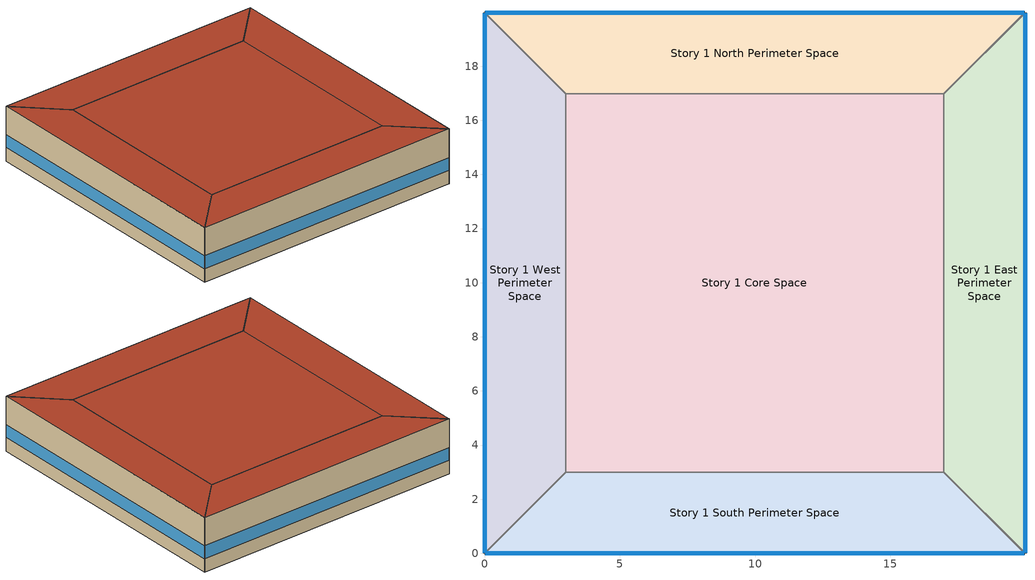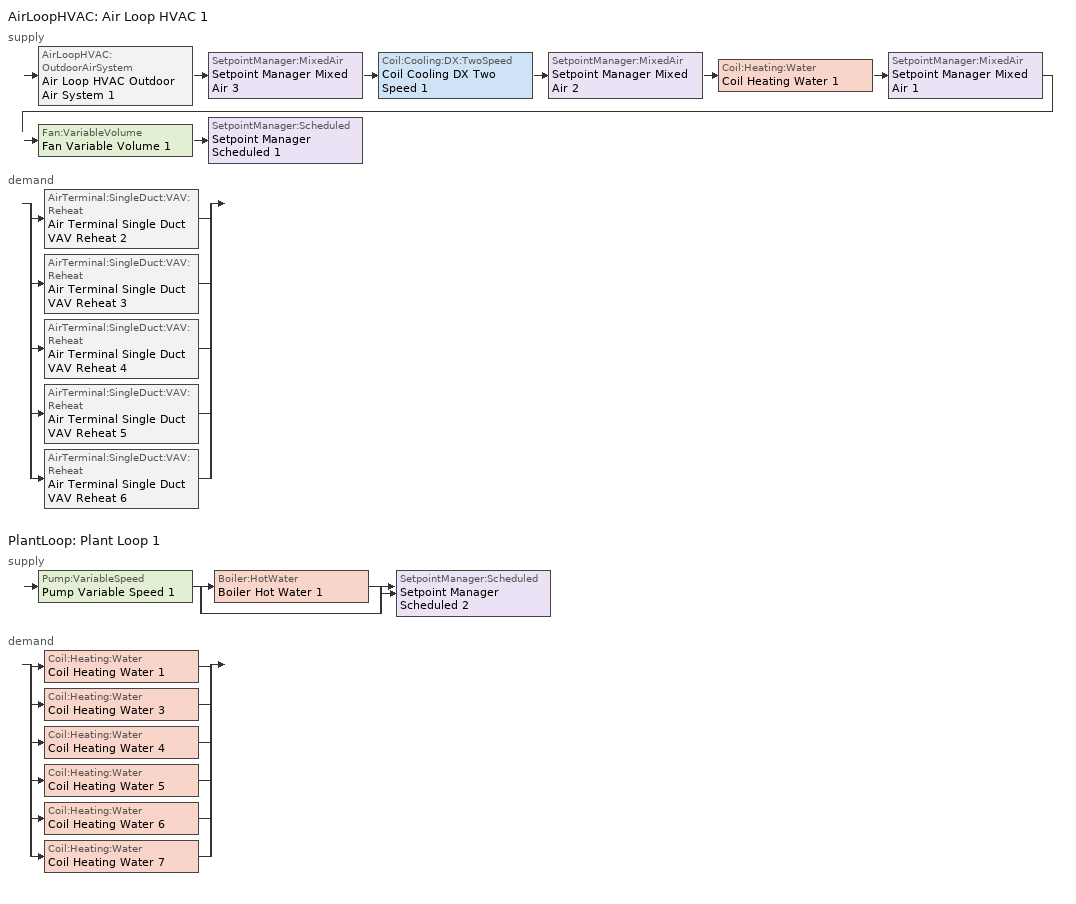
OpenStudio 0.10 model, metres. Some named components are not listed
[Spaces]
Story 1 West Perimeter Space
 floor ground: 0,0 0,19.97 3,16.97 3,3 z0
 wall outside: 0,19.97 0,0 z0:4
 wall to Story 1 North Perimeter Space: 3,16.97 0,19.97 z0:4
 wall to Story 1 Core Space: 3,3 3,16.97 z0:4
 wall to Story 1 South Perimeter Space: 0,0 3,3 z0:4
 window: 0,19.95 0,0.03 z1:1.92
 roof outside: 3,3 3,16.97 0,19.97 0,0 z4
Story 1 North Perimeter Space
 floor ground: 0,19.97 19.97,19.97 16.97,16.97 3,16.97 z0
 wall outside: 19.97,19.97 0,19.97 z0:4
 wall to Story 1 East Perimeter Space: 16.97,16.97 19.97,19.97 z0:4
 wall to Story 1 Core Space: 3,16.97 16.97,16.97 z0:4
 window: 19.95,19.97 0.03,19.97 z1:1.92
 roof outside: 3,16.97 16.97,16.97 19.97,19.97 0,19.97 z4
Story 1 East Perimeter Space
 floor ground: 19.97,19.97 19.97,0 16.97,3 16.97,16.97 z0
 wall outside: 19.97,0 19.97,19.97 z0:4
 wall to Story 1 South Perimeter Space: 16.97,3 19.97,0 z0:4
 wall to Story 1 Core Space: 16.97,16.97 16.97,3 z0:4
 window: 19.97,0.03 19.97,19.95 z1:1.92
 roof outside: 16.97,16.97 16.97,3 19.97,0 19.97,19.97 z4
Story 1 South Perimeter Space
 floor ground: 19.97,0 0,0 3,3 16.97,3 z0
 wall outside: 0,0 19.97,0 z0:4
 wall to Story 1 Core Space: 16.97,3 3,3 z0:4
 window: 0.03,0 19.95,0 z1:1.92
 roof outside: 16.97,3 3,3 0,0 19.97,0 z4
Story 1 Core Space
 floor ground: 3,3 3,16.97 16.97,16.97 16.97,3 z0
 roof outside: 16.97,3 16.97,16.97 3,16.97 3,3 z4
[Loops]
AirLoopHVAC 'Air Loop HVAC 1'
 supply: AirLoopHVAC:OutdoorAirSystem 'Air Loop HVAC Outdoor Air System 1' > SetpointManager:MixedAir 'Setpoint Manager Mixed Air 3' > Coil:Cooling:DX:TwoSpeed 'Coil Cooling DX Two Speed 1' > SetpointManager:MixedAir 'Setpoint Manager Mixed Air 2' > Coil:Heating:Water 'Coil Heating Water 1' > SetpointManager:MixedAir 'Setpoint Manager Mixed Air 1' > Fan:VariableVolume 'Fan Variable Volume 1' > SetpointManager:Scheduled 'Setpoint Manager Scheduled 1'
 demand: split
  | AirTerminal:SingleDuct:VAV:Reheat 'Air Terminal Single Duct VAV Reheat 2'
  | AirTerminal:SingleDuct:VAV:Reheat 'Air Terminal Single Duct VAV Reheat 3'
  | AirTerminal:SingleDuct:VAV:Reheat 'Air Terminal Single Duct VAV Reheat 4'
  | AirTerminal:SingleDuct:VAV:Reheat 'Air Terminal Single Duct VAV Reheat 5'
  | AirTerminal:SingleDuct:VAV:Reheat 'Air Terminal Single Duct VAV Reheat 6'
PlantLoop 'Plant Loop 1'
 supply: Pump:VariableSpeed 'Pump Variable Speed 1' > split
  | Boiler:HotWater 'Boiler Hot Water 1'
  | bypass
  join > SetpointManager:Scheduled 'Setpoint Manager Scheduled 2'
 demand: split
  | Coil:Heating:Water 'Coil Heating Water 1'
  | Coil:Heating:Water 'Coil Heating Water 3'
  | Coil:Heating:Water 'Coil Heating Water 4'
  | Coil:Heating:Water 'Coil Heating Water 5'
  | Coil:Heating:Water 'Coil Heating Water 6'
  | Coil:Heating:Water 'Coil Heating Water 7'
[Building]
OS:Building 1: Space Type=ASHRAE_90.1-2004 ClimateZone 1-8 SmallOffice WholeBuilding; Default Construction Set=ASHRAE_189.1-2009_ClimateZone 4-5 (mdoff)_ConstSet
[SizingPeriod:DesignDay] Barometric Pressure {Pa}=99678; Sky Clearness=0; Rain Indicator=0; Snow Indicator=0; Day of Month=21; Daylight Saving Time Indicator=0; Dry-Bulb Temperature Range Modifier Type=DefaultMultipliers
Name | Maximum Dry-Bulb Temperature {C} | Daily Dry-Bulb Temperature Range {deltaC} | Humidity Indicating Conditions at Maximum Dry-Bulb {BasedOnField A3} | Wind Speed {m/s} | Wind Direction {deg} | Month | Day Type | Humidity Indicating Type | Solar Model Indicator | ASHRAE Taub | ASHRAE Taud
Fairbanks/Int'l Airpor Ann Clg 1% Condns Enth=>MDB | 23 | 10.2 | 46100 | 3.1 | 180 | 7 | SummerDesignDay | Enthalpy | ASHRAETau | 0.387 | 2.212
Fairbanks/Int'l Airpor Ann Clg .4% Condns DB=>MWB | 27.4 | 10.2 | 16.1 | 3.1 | 180 | 7 | SummerDesignDay | Wetbulb | ASHRAETau | 0.387 | 2.212
Fairbanks/Int'l Airpor Ann Clg .4% Condns WB=>MDB | 24.7 | 10.2 | 17.2 | 3.1 | 180 | 7 | SummerDesignDay | Wetbulb | ASHRAETau | 0.387 | 2.212
Fairbanks/Int'l Airpor Ann Clg 1% Condns DB=>MWB | 25.6 | 10.2 | 15.5 | 3.1 | 180 | 7 | SummerDesignDay | Wetbulb | ASHRAETau | 0.387 | 2.212
Fairbanks/Int'l Airpor Ann Htg 99.6% Condns DB | -41.9 | 0 | -41.9 | 0.3 | 20 | 1 | WinterDesignDay | Wetbulb | ASHRAEClearSky
Fairbanks/Int'l Airpor Ann Htg Wind 99% Condns WS=>MCDB | -13.9 | 0 | -13.9 | 7.5 | 20 | 1 | WinterDesignDay | Wetbulb | ASHRAEClearSky
Fairbanks/Int'l Airpor Ann Clg 2% Condns WB=>MDB | 21.9 | 10.2 | 15.6 | 3.1 | 180 | 7 | SummerDesignDay | Wetbulb | ASHRAETau | 0.387 | 2.212
Fairbanks/Int'l Airpor Ann Clg 2% Condns DB=>MWB | 23.7 | 10.2 | 14.7 | 3.1 | 180 | 7 | SummerDesignDay | Wetbulb | ASHRAETau | 0.387 | 2.212
Fairbanks/Int'l Airpor Ann Htg Wind 99.6% Condns WS=>MCDB | -15.6 | 0 | -15.6 | 8.9 | 20 | 1 | WinterDesignDay | Wetbulb | ASHRAEClearSky
Fairbanks/Int'l Airpor Ann Clg 1% Condns WB=>MDB | 23.3 | 10.2 | 16.4 | 3.1 | 180 | 7 | SummerDesignDay | Wetbulb | ASHRAETau | 0.387 | 2.212
Fairbanks/Int'l Airpor Ann Clg .4% Condns DP=>MDB | 18.4 | 10.2 | 14.7 | 3.1 | 180 | 7 | SummerDesignDay | Dewpoint | ASHRAETau | 0.387 | 2.212
Fairbanks/Int'l Airpor Ann Clg 2% Condns DP=>MDB | 17.3 | 10.2 | 12.8 | 3.1 | 180 | 7 | SummerDesignDay | Dewpoint | ASHRAETau | 0.387 | 2.212
Fairbanks/Int'l Airpor Ann Clg .4% Condns Enth=>MDB | 24.7 | 10.2 | 48800 | 3.1 | 180 | 7 | SummerDesignDay | Enthalpy | ASHRAETau | 0.387 | 2.212
Fairbanks/Int'l Airpor Ann Clg 1% Condns DP=>MDB | 17.8 | 10.2 | 13.7 | 3.1 | 180 | 7 | SummerDesignDay | Dewpoint | ASHRAETau | 0.387 | 2.212
Fairbanks/Int'l Airpor Ann Htg 99% Condns DB | -38.9 | 0 | -38.9 | 0.3 | 20 | 1 | WinterDesignDay | Wetbulb | ASHRAEClearSky
Fairbanks/Int'l Airpor Ann Hum_n 99% Condns DP=>MCDB | -33.4 | 0 | -37.6 | 0.3 | 20 | 1 | WinterDesignDay | Dewpoint | ASHRAEClearSky
Fairbanks/Int'l Airpor Ann Clg 2% Condns Enth=>MDB | 21.9 | 10.2 | 43900 | 3.1 | 180 | 7 | SummerDesignDay | Enthalpy | ASHRAETau | 0.387 | 2.212
Fairbanks/Int'l Airpor Ann Hum_n 99.6% Condns DP=>MCDB | -35.6 | 0 | -39.7 | 0.3 | 20 | 1 | WinterDesignDay | Dewpoint | ASHRAEClearSky
[Site]
Fairbanks/Int'l Airpor_AK_USA Design_Conditions: Latitude {deg}=64.82; Longitude {deg}=-147.87; Time Zone {hr}=-9; Elevation {m}=138
[Material]
Name | Roughness | Thickness | Conductivity | Density | Specific Heat | Thermal Absorptance | Solar Absorptance | Visible Absorptance
000_F08 Metal surface | Smooth | 0.0008 | 45.28 | 7824 | 500
000_F16 Acoustic tile | MediumSmooth | 0.0191 | 0.06 | 368 | 590
000_G01a 19mm gypsum board | MediumSmooth | 0.019 | 0.16 | 800 | 1090
000_G05 25mm wood | MediumSmooth | 0.0254 | 0.15 | 608 | 1630
000_I01 25mm insulation board | MediumRough | 0.0254 | 0.03 | 43 | 1210
000_M11 100mm lightweight concrete | MediumRough | 0.1016 | 0.53 | 1280 | 840
1/2IN Gypsum | Smooth | 0.0127 | 0.16 | 784.9 | 830 | 0.9 | 0.92 | 0.92
MAT-CC05 4 HW CONCRETE | Rough | 0.1016 | 1.311 | 2240 | 836.8 | 0.9 | 0.7 | 0.7
Metal Decking | MediumSmooth | 0.0015 | 45.006 | 7680 | 418.4 | 0.9 | 0.7 | 0.3
Roof Insulation [21] | MediumRough | 0.2105 | 0.049 | 265 | 836.8 | 0.9 | 0.7 | 0.7
Roof Membrane | VeryRough | 0.0095 | 0.16 | 1121.29 | 1460 | 0.9 | 0.7 | 0.7
Wall Insulation [39] | MediumRough | 0.1184 | 0.045 | 265 | 836.8 | 0.9 | 0.7 | 0.7
[Material:AirGap]
Name | Thermal Resistance
000_F04 Wall air space resistance | 0.15
000_F05 Ceiling air space resistance | 0.18
[Material:NoMass] Thermal Absorptance=0.9; Solar Absorptance=0.7
Name | Roughness | Thermal Resistance | Visible Absorptance
CP02 CARPET PAD | VeryRough | 0.2165 | 0.8
MAT-SHEATH | Rough | 0.3626 | 0.7
[WindowMaterial:Gas]
000_Air 13mm: Gas Type=Air; Thickness=0.0127
[WindowMaterial:Glazing] Optical Data Type=SpectralAverage; Thickness=0.003; Infrared Transmittance at Normal Incidence=0
Name | Solar Transmittance at Normal Incidence | Front Side Solar Reflectance at Normal Incidence | Back Side Solar Reflectance at Normal Incidence | Visible Transmittance at Normal Incidence | Front Side Visible Reflectance at Normal Incidence | Back Side Visible Reflectance at Normal Incidence | Front Side Infrared Hemispherical Emissivity | Back Side Infrared Hemispherical Emissivity | Conductivity | Dirt Correction Factor for Solar and Visible Transmittance | Solar Diffusing
000_Clear 3mm | 0.837 | 0.075 | 0.075 | 0.898 | 0.081 | 0.081 | 0.84 | 0.84 | 0.9
Theoretical Glass [207] | 0.3311 | 0.6189 | 0.6189 | 0.44 | 0.51 | 0.51 | 0.9 | 0.9 | 0.0133 | 1 | No
[Construction]
000_ExtSlabCarpet_4in_ClimateZone 1-8: MAT-CC05 4 HW CONCRETE, CP02 CARPET PAD
000_Exterior Door: 000_F08 Metal surface, 000_I01 25mm insulation board
000_Exterior Window: 000_Clear 3mm, 000_Air 13mm, 000_Clear 3mm
000_Interior Ceiling: 000_M11 100mm lightweight concrete, 000_F05 Ceiling air space resistance, 000_F16 Acoustic tile
000_Interior Door; 000_Interior Partition: 000_G05 25mm wood
000_Interior Floor: 000_F16 Acoustic tile, 000_F05 Ceiling air space resistance, 000_M11 100mm lightweight concrete
000_Interior Wall: 000_G01a 19mm gypsum board, 000_F04 Wall air space resistance, 000_G01a 19mm gypsum board
000_Interior Window: 000_Clear 3mm
ASHRAE_189.1-2009_ExtRoof_IEAD_ClimateZone 2-5: Roof Membrane, Roof Insulation [21], Metal Decking
ASHRAE_189.1-2009_ExtWall_SteelFrame_ClimateZone 4-8: MAT-SHEATH, Wall Insulation [39], 1/2IN Gypsum
ASHRAE_189.1-2009_ExtWindow_ClimateZone 4-5: Theoretical Glass [207]
[DefaultConstructionSet]
ASHRAE_189.1-2009_ClimateZone 4-5 (mdoff)_ConstSet: Default Exterior Surface Constructions=ASHRAE_189.1-2009_ClimateZone 4-5 (mdoff)_Exterior_DefSurfCons; Default Interior Surface Constructions=000_Interior_DefSurfCons; Default Ground Contact Surface Constructions=000_Ground_DefSurfCons; Default Exterior SubSurface Constructions=ASHRAE_189.1-2009_ClimateZone 4-5 (mdoff)_Exterior_DefSubCons; Default Interior SubSurface Constructions=000_Interior_DefSubCons; Interior Partition Construction=000_Interior Partition
[DefaultSubSurfaceConstructions] Glass Door Construction=000_Exterior Window; Skylight Construction=000_Exterior Window; Tubular Daylight Dome Construction=000_Interior Window; Tubular Daylight Diffuser Construction=000_Interior Window
Name | Fixed Window Construction | Operable Window Construction | Door Construction
000_Interior_DefSubCons | 000_Interior Window | 000_Interior Window | 000_Interior Door
ASHRAE_189.1-2009_ClimateZone 4-5 (mdoff)_Exterior_DefSubCons | ASHRAE_189.1-2009_ExtWindow_ClimateZone 4-5 | ASHRAE_189.1-2009_ExtWindow_ClimateZone 4-5 | 000_Exterior Door
[DefaultSurfaceConstructions]
Name | Floor Construction | Wall Construction | Roof Ceiling Construction
000_Ground_DefSurfCons | 000_ExtSlabCarpet_4in_ClimateZone 1-8 | 000_ExtSlabCarpet_4in_ClimateZone 1-8 | 000_ExtSlabCarpet_4in_ClimateZone 1-8
000_Interior_DefSurfCons | 000_Interior Floor | 000_Interior Wall | 000_Interior Ceiling
ASHRAE_189.1-2009_ClimateZone 4-5 (mdoff)_Exterior_DefSurfCons | 000_ExtSlabCarpet_4in_ClimateZone 1-8 | ASHRAE_189.1-2009_ExtWall_SteelFrame_ClimateZone 4-8 | ASHRAE_189.1-2009_ExtRoof_IEAD_ClimateZone 2-5
[BuildingStory]
Story 1: Nominal Z Coordinate {m}=0; Nominal Floor to Floor Height {m}=4
[Space] Building Story=Story 1
Name | Thermal Zone
Story 1 West Perimeter Space | Thermal Zone 3
Story 1 North Perimeter Space | Thermal Zone 2
Story 1 East Perimeter Space | Thermal Zone 1
Story 1 South Perimeter Space | Thermal Zone 5
Story 1 Core Space | Thermal Zone 4
[ThermalZone] Thermostat=Thermostat Setpoint Dual Setpoint 1; Use Ideal Air Loads=No
Thermal Zone 1; Thermal Zone 2; Thermal Zone 3; Thermal Zone 4; Thermal Zone 5
[Sizing:Zone] Zone Cooling Design Supply Air Temperature {C}=14; Zone Heating Design Supply Air Temperature {C}=40; Zone Cooling Design Supply Air Humidity Ratio {kg-H2O/kg-air}=0.0085; Zone Heating Design Supply Air Humidity Ratio {kg-H2O/kg-air}=0.008; Cooling Design Air Flow Method=DesignDay; Heating Design Air Flow Method=DesignDay
Thermal Zone 1; Thermal Zone 2; Thermal Zone 3; Thermal Zone 4; Thermal Zone 5
[Zone equipment]
Thermal Zone 1: Air Terminal Single Duct VAV Reheat 4
Thermal Zone 2: Air Terminal Single Duct VAV Reheat 3
Thermal Zone 3: Air Terminal Single Duct VAV Reheat 2
Thermal Zone 4: Air Terminal Single Duct VAV Reheat 5
Thermal Zone 5: Air Terminal Single Duct VAV Reheat 6
[AirLoopHVAC]
Air Loop HVAC 1: Design Supply Air Flow Rate {m3/s}=AutoSize
[Sizing:System]
Air Loop HVAC 1: Type of Load to Size On=Sensible; Design Outdoor Air Flow Rate {m3/s}=Autosize; Minimum System Air Flow Ratio=0.3; Preheat Design Temperature {C}=7; Preheat Design Humidity Ratio {kg-H2O/kg-Air}=0.008; Precool Design Temperature {C}=12.8; Precool Design Humidity Ratio {kg-H2O/kg-Air}=0.008; Central Cooling Design Supply Air Temperature {C}=12.8; Central Heating Design Supply Air Temperature {C}=12.8; Sizing Option=NonCoincident; 100% Outdoor Air in Cooling=Yes; 100% Outdoor Air in Heating=Yes; Central Cooling Design Supply Air Humidity Ratio {kg-H2O/kg-Air}=0.0085; Central Heating Design Supply Air Humidity Ratio {kg-H2O/kg-Air}=0.008; Cooling Design Air Flow Method=DesignDay; Cooling Design Air Flow Rate {m3/s}=0; Heating Design Air Flow Method=DesignDay; Heating Design Air Flow Rate {m3/s}=0; System Outdoor Air Method=ZoneSum
[Fan:VariableVolume]
Fan Variable Volume 1: Availability Schedule=Always_On; Fan Efficiency=0.5; Pressure Rise {Pa}=500; Maximum Flow Rate {m3/s}=Autosize; Fan Power Minimum Flow Rate Input Method=FixedFlowRate; Fan Power Minimum Flow Fraction=0; Fan Power Minimum Air Flow Rate {m3/s}=0; Motor Efficiency=0.93; Motor In Airstream Fraction=1; Fan Power Coefficient 1=0.0407599; Fan Power Coefficient 2=0.088045; Fan Power Coefficient 3=-0.0729261; Fan Power Coefficient 4=0.94374; Fan Power Coefficient 5=0
[Coil:Heating:Water] Availability Schedule=Always_On
Coil Heating Water 1; Coil Heating Water 3; Coil Heating Water 4; Coil Heating Water 5; Coil Heating Water 6; Coil Heating Water 7
[Coil:Cooling:DX:TwoSpeed]
Coil Cooling DX Two Speed 1: Availability Schedule=Always_On; Rated High Speed Total Cooling Capacity {W}=Autosize; Rated High Speed Sensible Heat Ratio=Autosize; Rated High Speed COP {W/W}=5.5; Rated High Speed Air Flow Rate {m3/s}=Autosize; Total Cooling Capacity Function of Temperature Curve=Curve Biquadratic 1; Total Cooling Capacity Function of Flow Fraction Curve=Curve Quadratic 1; Energy Input Ratio Function of Temperature Curve=Curve Biquadratic 2; Energy Input Ratio Function of Flow Fraction Curve=Curve Quadratic 2; Part Load Fraction Correlation Curve=Curve Quadratic 3; Rated Low Speed Total Cooling Capacity {W}=Autosize; Rated Low Speed Sensible Heat Ratio=0.69; Rated Low Speed COP {W/W}=6.6; Low Speed Total Cooling Capacity Function of Temperature Curve=Curve Biquadratic 3; Low Speed Energy Input Ratio Function of Temperature Curve=Curve Biquadratic 4; Condenser Type=AirCooled; High Speed Evaporative Condenser Effectiveness=0; High Speed Evaporative Condenser Air Flow Rate {m3/s}=Autosize; High Speed Evaporative Condenser Pump Rated Power Consumption {W}=Autosize; Low Speed Evaporative Condenser Effectiveness=0; Low Speed Evaporative Condenser Air Flow Rate {m3/s}=Autosize; Low Speed Evaporative Condenser Pump Rated Power Consumption {W}=Autosize; Basin Heater Capacity {W/K}=10; Basin Heater Setpoint Temperature {C}=2
[SetpointManager:Scheduled] Control Variable=Temperature
Name | Schedule
Setpoint Manager Scheduled 1 | Deck_Temperature
Setpoint Manager Scheduled 2 | Hot_Water_Temperature
[Controller:OutdoorAir]
Controller Outdoor Air 1: Minimum Outdoor Air Flow Rate {m3/s}=Autosize; Maximum Outdoor Air Flow Rate {m3/s}=Autosize; Economizer Control Type=FixedDryBulb; Economizer Control Action Type=ModulateFlow; Economizer Maximum Limit Dry-Bulb Temperature {C}=30; Economizer Maximum Limit Enthalpy {J/kg}=64000; Economizer Minimum Limit Dry-Bulb Temperature {C}=-100; Lockout Type=NoLockout; Minimum Limit Type=FixedMinimum; High Humidity Control=No; Heat Recovery Bypass Control Type=BypassWhenOAFlowGreaterThanMinimum
[AirLoopHVAC:OutdoorAirSystem]
Air Loop HVAC Outdoor Air System 1: Controller=Controller Outdoor Air 1
[PlantLoop]
Plant Loop 1: Plant Loop Volume {m3}=Autocalculate
[Sizing:Plant]
Plant Loop 1: Loop Type=Heating; Design Loop Exit Temperature {C}=82; Loop Design Temperature Difference {deltaC}=11
[Pump:VariableSpeed]
Pump Variable Speed 1: Pump Control Type=Intermittent
[Boiler:HotWater]
Boiler Hot Water 1: Fuel Type=NaturalGas; Nominal Thermal Efficiency=0.66; Water Outlet Upper Temperature Limit {C}=99; Boiler Flow Mode=ConstantFlow; Parasitic Electric Load {W}=0; Sizing Factor=1
[Controller:WaterCoil]
Controller Water Coil 1: Action=Normal
[AirTerminal:SingleDuct:VAV:Reheat] Availability Schedule=Always_On; Maximum Air Flow Rate {m3/s}=Autocalculate; Zone Minimum Air Flow Input Method=Constant; Constant Minimum Air Flow Fraction=0.3; Fixed Minimum Air Flow Rate {m3/s}=0; Maximum Hot Water or Steam Flow Rate {m3/s}=Autocalculate; Minimum Hot Water or Steam Flow Rate {m3/s}=0; Convergence Tolerance=0.001; Damper Heating Action=Normal; Maximum Flow per Zone Floor Area During Reheat {m3/s-m2}=Autocalculate; Maximum Flow Fraction During Reheat=Autocalculate; Maximum Reheat Air Temperature {C}=35
Name | Reheat Coil
Air Terminal Single Duct VAV Reheat 2 | Coil Heating Water 3
Air Terminal Single Duct VAV Reheat 3 | Coil Heating Water 4
Air Terminal Single Duct VAV Reheat 4 | Coil Heating Water 5
Air Terminal Single Duct VAV Reheat 5 | Coil Heating Water 6
Air Terminal Single Duct VAV Reheat 6 | Coil Heating Water 7
[ThermostatSetpoint:DualSetpoint]
Thermostat Setpoint Dual Setpoint 1: Heating Setpoint Temperature Schedule=Heating Sch; Cooling Setpoint Temperature Schedule=Cooling Sch
[People:Definition]
ASHRAE_90.1-2004 ClimateZone 1-8 SmallOffice WholeBuilding People Definition: Number of People Calculation Method=People/Area; People per Space Floor Area {person/m2}=0.0538196; Fraction Radiant=0.3
[SpaceType]
ASHRAE_90.1-2004 ClimateZone 1-8 SmallOffice WholeBuilding: Default Schedule Set=ASHRAE_90.1-2004 ClimateZone 1-8 SmallOffice WholeBuilding Schedule Set; Design Specification Outdoor Air Object=ASHRAE_90.1-2004 ClimateZone 1-8 SmallOffice WholeBuilding Ventilation
[DefaultScheduleSet]
ASHRAE_90.1-2004 ClimateZone 1-8 SmallOffice WholeBuilding Schedule Set: Number of People Schedule=Small Office_Bldg_Occ; People Activity Level Schedule=Small Office_Activity; Lighting Schedule=Small Office_Bldg_Light; Electric Equipment Schedule=Small Office_Bldg_Equip; Infiltration Schedule=Small Office_Infil_Quarter_On
[Lights]
ASHRAE_90.1-2004 ClimateZone 1-8 SmallOffice WholeBuilding Lights: Lights Definition=ASHRAE_90.1-2004 ClimateZone 1-8 SmallOffice WholeBuilding Lights Definition; Space or SpaceType=ASHRAE_90.1-2004 ClimateZone 1-8 SmallOffice WholeBuilding
[ElectricEquipment:Definition]
ASHRAE_90.1-2004 ClimateZone 1-8 SmallOffice WholeBuilding Electric Equipment Definition: Design Level Calculation Method=Watts/Area; Watts per Space Floor Area {W/m2}=10.7639
[Lights:Definition]
ASHRAE_90.1-2004 ClimateZone 1-8 SmallOffice WholeBuilding Lights Definition: Design Level Calculation Method=Watts/Area; Watts per Space Floor Area {W/m2}=10.7639
[ElectricEquipment]
ASHRAE_90.1-2004 ClimateZone 1-8 SmallOffice WholeBuilding Electric Equipment: Electric Equipment Definition=ASHRAE_90.1-2004 ClimateZone 1-8 SmallOffice WholeBuilding Electric Equipment Definition; Space or SpaceType=ASHRAE_90.1-2004 ClimateZone 1-8 SmallOffice WholeBuilding
[SpaceInfiltration:DesignFlowRate]
ASHRAE_90.1-2004 ClimateZone 1-8 SmallOffice WholeBuilding Infiltration: Space or SpaceType=ASHRAE_90.1-2004 ClimateZone 1-8 SmallOffice WholeBuilding; Design Flow Rate Calculation Method=Flow/ExteriorArea; Flow per Exterior Surface Area {m3/s-m2}=0.00030226
[DesignSpecification:OutdoorAir]
ASHRAE_90.1-2004 ClimateZone 1-8 SmallOffice WholeBuilding Ventilation: Outdoor Air Method=Sum; Outdoor Air Flow per Person {m3/s-person}=0.00943895
[People]
ASHRAE_90.1-2004 ClimateZone 1-8 SmallOffice WholeBuilding People: People Definition=ASHRAE_90.1-2004 ClimateZone 1-8 SmallOffice WholeBuilding People Definition; Space or SpaceType=ASHRAE_90.1-2004 ClimateZone 1-8 SmallOffice WholeBuilding
[Schedule:Ruleset]
Name | Default Day Schedule | Summer Design Day Schedule | Winter Design Day Schedule
Always_On | Always_On_Default | Always_On_Summer_Design_Day | Always_On_Winter_Design_Day
Deck_Temperature | Deck_Temperature_Default | Deck_Temperature_Summer_Design_Day | Deck_Temperature_Winter_Design_Day
Hot_Water_Temperature | Hot_Water_Temperature_Default | Hot_Water_Temperature_Summer_Design_Day | Hot_Water_Temperature_Winter_Design_Day
Cooling Sch | Cooling Sch Default
Heating Sch | Heating Sch Default
Small Office_Bldg_Equip | Small Office_Bldg_Equip Default Schedule | Small Office_Bldg_Equip Summer Design Day | Small Office_Bldg_Equip Winter Design Day
Small Office_Bldg_Occ | Small Office_Bldg_Occ Default Schedule | Small Office_Bldg_Occ Summer Design Day | Small Office_Bldg_Occ Winter Design Day
Small Office_Activity | Small Office_Activity Default Schedule | Small Office_Activity Summer Design Day | Small Office_Activity Winter Design Day
Small Office_Bldg_Light | Small Office_Bldg_Light Default Schedule | Small Office_Bldg_Light Summer Design Day | Small Office_Bldg_Light Winter Design Day
Small Office_Infil_Quarter_On | Small Office_Infil_Quarter_On Default Schedule | Small Office_Infil_Quarter_On Summer Design Day | Small Office_Infil_Quarter_On Winter Design Day
[Schedule:Day]
Always_On_Default; Always_On_Summer_Design_Day; Always_On_Winter_Design_Day; Small Office_Bldg_Equip Summer Design Day; Small Office_Infil_Quarter_On Rule 1 Day Schedule; Small Office_Bldg_Light Summer Design Day: 24, 0, 1
Deck_Temperature_Default; Deck_Temperature_Summer_Design_Day; Deck_Temperature_Winter_Design_Day: 24, 0, 12.8
Hot_Water_Temperature_Default; Hot_Water_Temperature_Summer_Design_Day; Hot_Water_Temperature_Winter_Design_Day: 24, 0, 67
Cooling Sch Default: 24, 0, 28
Heating Sch Default: 24, 0, 24
Small Office_Bldg_Equip Winter Design Day; Small Office_Bldg_Light Winter Design Day; Small Office_Bldg_Occ Winter Design Day; Small Office_Bldg_Occ Rule 1 Day Schedule: 24, 0, 0
Small Office_Bldg_Equip Default Schedule: 8, 0, 0.4, 12, 0, 0.9, 13, 0, 0.8, 17, 0, 0.9, 18, 0, 0.5, 24, 0, 0.4
Small Office_Infil_Quarter_On Rule 2 Day Schedule; Small Office_Infil_Quarter_On Winter Design Day: 6, 0, 1, 18, 0, 0.25, 24, 0, 1
Small Office_Activity Summer Design Day; Small Office_Activity Winter Design Day; Small Office_Activity Default Schedule: 24, 0, 120
Small Office_Bldg_Equip Rule 2 Day Schedule: 6, 0, 0.3, 8, 0, 0.4, 12, 0, 0.5, 17, 0, 0.35, 24, 0, 0.3
Small Office_Bldg_Light Rule 2 Day Schedule: 6, 0, 0.05, 8, 0, 0.1, 12, 0, 0.3, 17, 0, 0.15, 24, 0, 0.05
Small Office_Infil_Quarter_On Summer Design Day; Small Office_Infil_Quarter_On Default Schedule: 6, 0, 1, 22, 0, 0.25, 24, 0, 1
Small Office_Bldg_Equip Rule 1 Day Schedule: 24, 0, 0.3
Small Office_Bldg_Occ Summer Design Day: 6, 0, 0, 22, 0, 1, 24, 0, 0.05
Small Office_Bldg_Light Default Schedule: 5, 0, 0.05, 7, 0, 0.1, 8, 0, 0.3, 17, 0, 0.9, 18, 0, 0.5, 20, 0, 0.3, 22, 0, 0.2, 23, 0, 0.1, 24, 0, 0.05
Small Office_Bldg_Occ Rule 2 Day Schedule: 6, 0, 0, 8, 0, 0.1, 12, 0, 0.3, 17, 0, 0.1, 24, 0, 0
Small Office_Bldg_Light Rule 1 Day Schedule: 24, 0, 0.05
Small Office_Bldg_Occ Default Schedule: 6, 0, 0, 7, 0, 0.1, 8, 0, 0.2, 12, 0, 0.95, 13, 0, 0.5, 17, 0, 0.95, 18, 0, 0.3, 20, 0, 0.1, 24, 0, 0.05
[Curve:Biquadratic]
Name | Coefficient1 Constant | Coefficient2 x | Coefficient3 x**2 | Coefficient4 y | Coefficient5 y**2 | Coefficient6 x*y | Minimum Value of x {BasedOnField A2} | Maximum Value of x {BasedOnField A2} | Minimum Value of y {BasedOnField A3} | Maximum Value of y {BasedOnField A3}
Curve Biquadratic 1 | 0.42415 | 0.04426 | -0.00042 | 0.00333 | -8e-05 | -0.00021 | 17 | 22 | 13 | 46
Curve Biquadratic 2 | 1.23649 | -0.02431 | 0.00057 | -0.01434 | 0.00063 | -0.00038 | 17 | 22 | 13 | 46
Curve Biquadratic 3; Curve Biquadratic 4 | 0 | 0 | 0 | 0 | 0 | 0 | 0 | 1 | 0 | 1
[Curve:Quadratic]
Name | Coefficient1 Constant | Coefficient2 x | Coefficient3 x**2 | Minimum Value of x {BasedOnField A2} | Maximum Value of x {BasedOnField A2}
Curve Quadratic 1 | 0.77136 | 0.34053 | -0.11088 | 0.75918 | 1.13877
Curve Quadratic 2 | 1.2055 | -0.32953 | 0.12308 | 0.75918 | 1.13877
Curve Quadratic 3 | 0.771 | 0.229 | 0 | 0 | 1
[Schedule:Rule] Apply Monday=No; Apply Tuesday=No; Apply Wednesday=No; Apply Thursday=No; Apply Friday=No; Date Specification Type=DateRange; Start Month=1; Start Day=1; End Month=12; End Day=31
Name | Schedule Ruleset | Rule Order | Day Schedule | Apply Sunday | Apply Saturday
Small Office_Bldg_Occ Rule 1 | Small Office_Bldg_Occ | 0 | Small Office_Bldg_Occ Rule 1 Day Schedule | Yes | No
Small Office_Bldg_Equip Rule 2 | Small Office_Bldg_Equip | 1 | Small Office_Bldg_Equip Rule 2 Day Schedule | No | Yes
Small Office_Bldg_Light Rule 2 | Small Office_Bldg_Light | 1 | Small Office_Bldg_Light Rule 2 Day Schedule | No | Yes
Small Office_Bldg_Light Rule 1 | Small Office_Bldg_Light | 0 | Small Office_Bldg_Light Rule 1 Day Schedule | Yes | No
Small Office_Infil_Quarter_On Rule 2 | Small Office_Infil_Quarter_On | 1 | Small Office_Infil_Quarter_On Rule 2 Day Schedule | No | Yes
Small Office_Infil_Quarter_On Rule 1 | Small Office_Infil_Quarter_On | 0 | Small Office_Infil_Quarter_On Rule 1 Day Schedule | Yes | No
Small Office_Bldg_Occ Rule 2 | Small Office_Bldg_Occ | 1 | Small Office_Bldg_Occ Rule 2 Day Schedule | No | Yes
Small Office_Bldg_Equip Rule 1 | Small Office_Bldg_Equip | 0 | Small Office_Bldg_Equip Rule 1 Day Schedule | Yes | No
